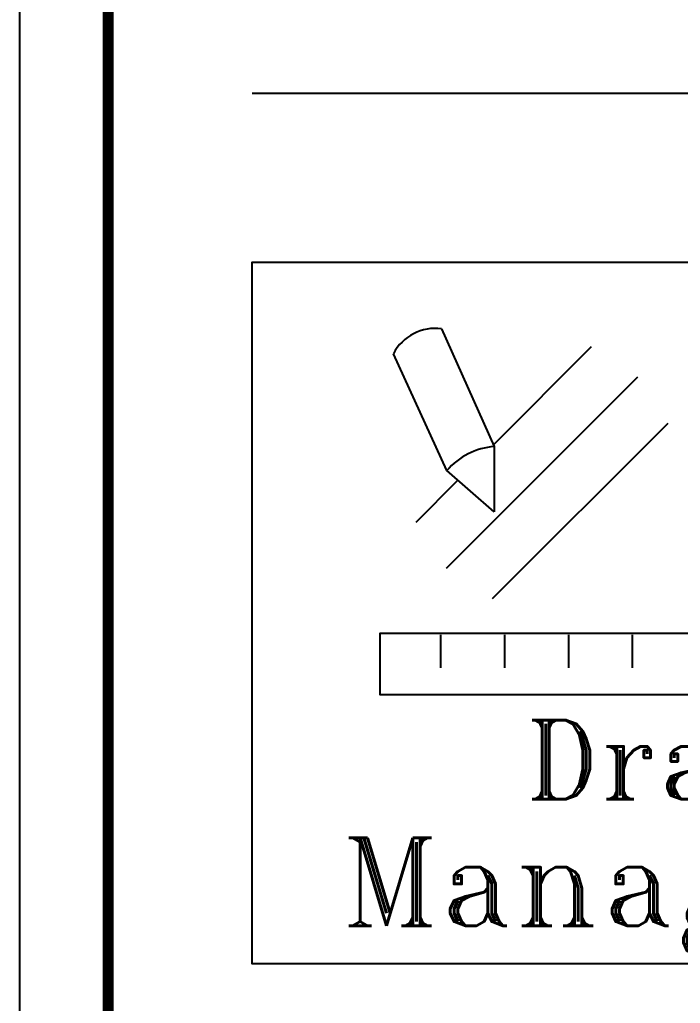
# Model space of a CAD drawing. Header units: millimetres. Extents: x -21221 to 1625077, y -149981 to 356550.
# Drawn here: x 265260 to 268389, y 198168 to 202826 of the extents above; entities that cross this region are included whole.
import ezdxf
from ezdxf.enums import TextEntityAlignment as Align

# ---------------------------------------------------------------- set-up
doc = ezdxf.new("R2010")
doc.units = ezdxf.units.MM
doc.header["$LTSCALE"] = 1000
doc.header["$MEASUREMENT"] = 0
for name, color, linetype in [('150-FRAM-PLAN-0-2', 150, 'CONTINUOUS'), ('200-FRAME-PLAN-1-0-0-6', 200, 'CONTINUOUS'), ('43-REFERENCE-0-33', 43, 'CONTINUOUS'), ('70-FRAM-DETAIL-0-45', 70, 'CONTINUOUS'), ('Icons', 7, 'CONTINUOUS')]:
    doc.layers.add(name, color=color, linetype=linetype)
doc.styles.add('ROMANT', font='ROMANT.shx', dxfattribs={"height": 600})

msp = doc.modelspace()

# ---------------------------------------------------------------- linework, layer by layer
at = {"layer": '150-FRAM-PLAN-0-2'}
msp.add_lwpolyline([(293221.4, 207469), (265259.9, 207469), (265259.9, 167303.3), (293221.4, 167303.3)], close=True, dxfattribs=at)
at = {"layer": '200-FRAME-PLAN-1-0-0-6', "const_width": 52.3}
msp.add_lwpolyline([(292802.7, 207050.4), (265678.5, 207050.4), (265678.5, 167721.9), (292802.7, 167721.9)], close=True, dxfattribs=at)
at = {"layer": '70-FRAM-DETAIL-0-45'}
msp.add_line((266361.6, 202478.4), (292119.7, 202478.4), dxfattribs=at)
msp.add_lwpolyline([(270984.5, 198354.9), (266361.6, 198354.9), (266361.6, 201677), (270984.5, 201677)], close=True, dxfattribs=at)
at = {"layer": 'Icons', "color": 4}
for p, q in [((267258.4, 201362.5), (267507.8, 200804.5)), ((267503.9, 200813.2), (267968.6, 201277.9)), ((267283.7, 200690.4), (267030.1, 201244.1)), ((267281.2, 200227.9), (268187.8, 201134.5)), ((267500.4, 200084.4), (268331.3, 200915.3)), ((267507.8, 200804.5), (267507.8, 200495.9)), ((267507.8, 200495.9), (267283.7, 200690.4)), ((267137.8, 200447.1), (267335.9, 200645.1))]:
    msp.add_line(p, q, dxfattribs=at)
for points in [[(270309.6, 199630.4), (270309.6, 199919.2), (266965.8, 199919.2), (266965.8, 199630.4), (270309.6, 199630.4)], [(267254.6, 199757.2), (267254.6, 199912.2)], [(267557.6, 199757.2), (267557.6, 199912.2)], [(267860.5, 199757.2), (267860.5, 199912.2)], [(268163.4, 199757.2), (268163.4, 199912.2)]]:
    msp.add_lwpolyline(points, dxfattribs=at)
for centre, radius, start, end in [((267229.5, 201138.9), 225.5, 82.644, 152.1711), ((267530.4, 200483.2), 322.1, 94.0208, 139.9709)]:
    msp.add_arc(centre, radius, start, end, dxfattribs=at)

# ---------------------------------------------------------------- texts
at = {"layer": '43-REFERENCE-0-33', "style": 'ROMANT'}
for s, height, p in [('Drawing', 374.07, (268753.6, 199135.1, -17197233.3)), ('Management', 415.64, (268724.9, 198535.6, -19108037))]:
    msp.add_text(s, height=height, dxfattribs=at).set_placement(p, align=Align.CENTER)

doc.saveas('drawing.dxf')
